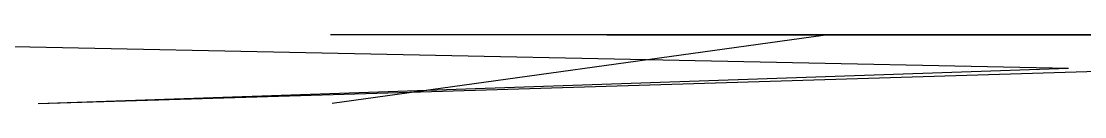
# Model space of a CAD drawing. Header units: metres. Extents: x -664590 to 83515295, y -85936 to 861269.
# Drawn here: x 7194651 to 20374177, y 0 to 858433 of the extents above; entities that cross this region are included whole.
import ezdxf

# ---------------------------------------------------------------- set-up
doc = ezdxf.new("R2010")
doc.units = ezdxf.units.M

msp = doc.modelspace()

# ---------------------------------------------------------------- linework, layer by layer
at = {"layer": 'MCD_Layer_0'}
for p, q in [((0, 853125.411896), (20173728.098094, 438322.77567)), ((7405039.083626, 0), (35284010.552519, 858433.053983)), ((11027504.148859, 855597.107966), (26818249.654212, 857574.464822)), ((11027504.148859, 855597.107966), (32342008.538213, 850081.323052)), ((11047517.768004, 3044.088844), (17131657.988064, 849899.198079)), ((14449833.022642, 853359.572577), (35284010.552519, 858433.053983)), ((7405039.083626, 0), (20173728.098094, 438322.77567)), ((20173728.098094, 438322.77567), (20174353.523692, 438322.77567))]:
    msp.add_line(p, q, dxfattribs=at)

doc.saveas('drawing.dxf')
